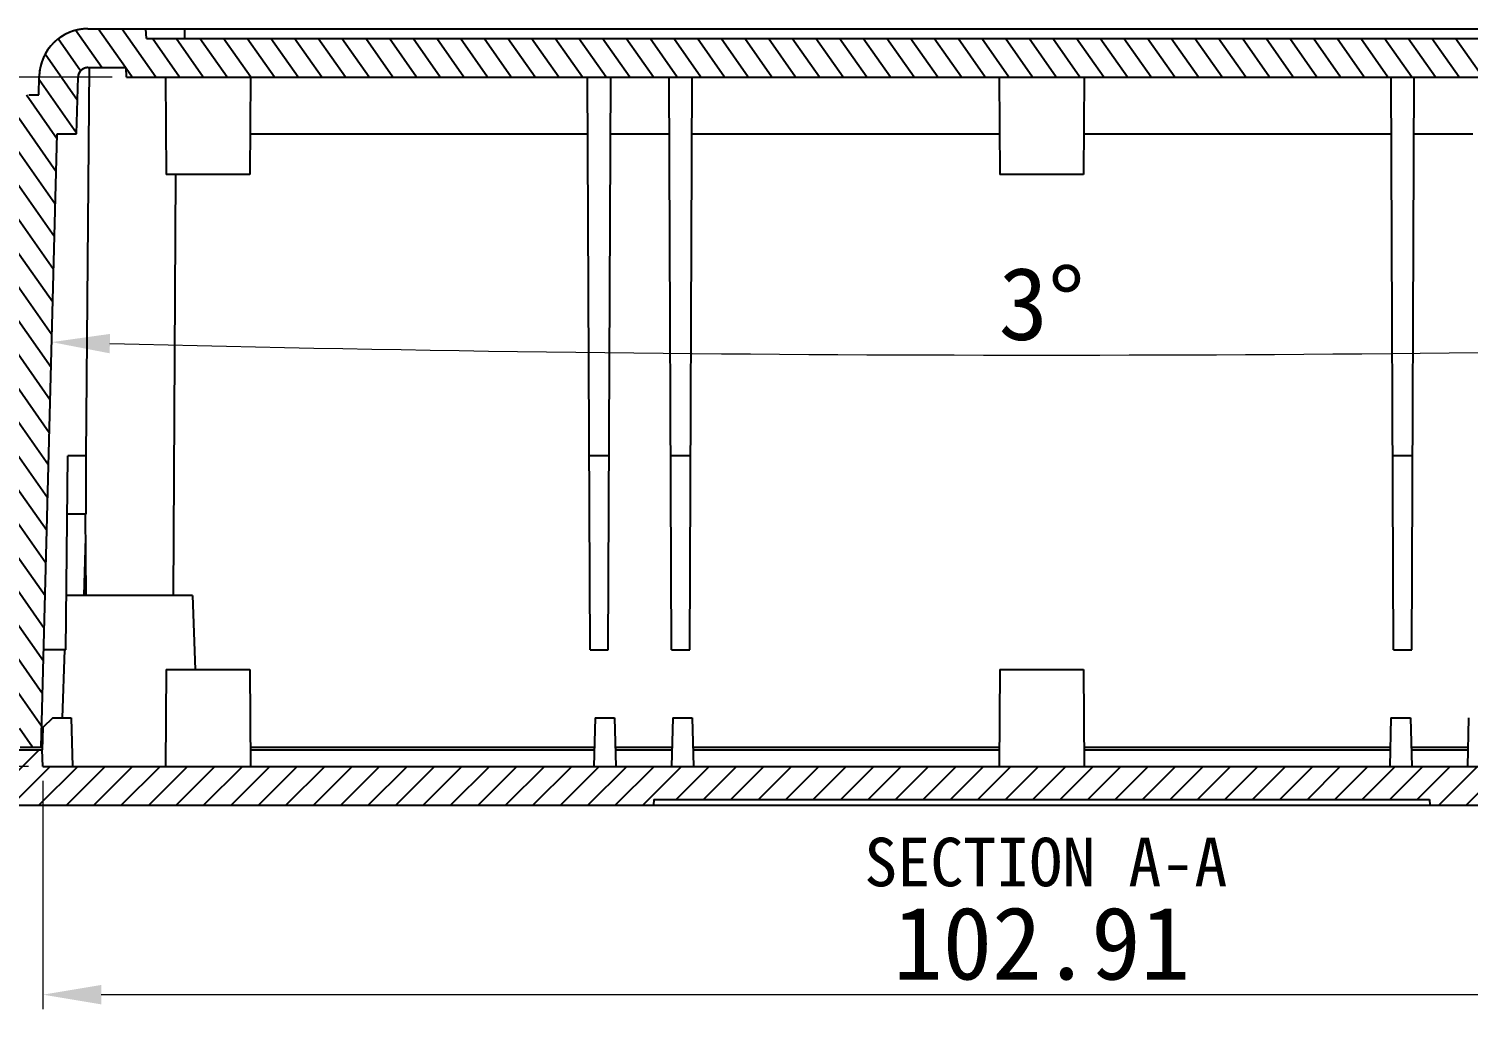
# Model space of a CAD drawing. Header units: millimetres. Extents: x 1396 to 1781, y -411 to -144.
# Drawn here: x 1464.2 to 1538.3, y -295.2 to -244.7 of the extents above; entities that cross this region are included whole.
import ezdxf
from ezdxf.enums import TextEntityAlignment as Align

# ---------------------------------------------------------------- set-up
doc = ezdxf.new("R2010")
doc.units = ezdxf.units.MM
doc.layers.add('dim', color=82, linetype='Continuous', lineweight=9)
doc.layers.add('hatch', color=56, linetype='Continuous', lineweight=9)
doc.styles.add('宋体', font='SimSun.ttf')
doc.styles.add('样式 1', font='SIMKAI.TTF')
doc.dimstyles.new('YanXiu', dxfattribs={"dimscale": 1.5, "dimtxt": 2.5, "dimasz": 2.2, "dimexe": 0.65, "dimexo": 0.65, "dimgap": 0.5, "dimtad": 1, "dimdsep": 46, "dimtxsty": '宋体', "dimcen": 0, "dimclrd": 3, "dimclre": 3, "dimclrt": 3, "dimazin": 2, "dimtfac": 1, "dimtofl": 0, "dimtmove": 0, "dimatfit": 3, "dimfxl": 1, "dimlwd": 5, "dimlwe": 5, "dimarcsym": 0})

# ---------------------------------------------------------------- blocks, each defined once
blk = doc.blocks.new('*D5')
at = {"layer": 'Defpoints', "color": 0}
for p in [(1469.214, -247.236), (1455.589, -282.736), (1464.906, -282.736)]:
    blk.add_point(p, dxfattribs=at)
at = {"layer": 'dim', "color": 3, "lineweight": 5}
for p, q in [((1468.465, -247.236), (1454.84, -247.236)), ((1455.589, -250.236), (1455.589, -279.736)), ((1464.157, -282.736), (1454.84, -282.736))]:
    blk.add_line(p, q, dxfattribs=at)
at = {"layer": 'dim', "color": 3}
for points in [[(1455.089, -250.236), (1456.089, -250.236), (1455.589, -247.236)], [(1455.089, -279.736), (1456.089, -279.736), (1455.589, -282.736)]]:
    blk.add_solid(points, dxfattribs=at)
at = {"layer": 'dim', "color": 3, "insert": (1452.965, -264.986), "char_height": 3.75, "attachment_point": 5, "rotation": 90, "style": '宋体'}
blk.add_mtext('35.5', dxfattribs=at)
blk = doc.blocks.new('*D6')
at = {"layer": 'Defpoints', "color": 0}
for p in [(1464.906, -282.736), (1567.817, -282.736), (1567.817, -294.493)]:
    blk.add_point(p, dxfattribs=at)
at = {"layer": 'dim', "color": 3, "lineweight": 5}
for p, q in [((1464.906, -283.486), (1464.906, -295.243)), ((1567.817, -283.486), (1567.817, -295.243)), ((1467.906, -294.493), (1564.817, -294.493))]:
    blk.add_line(p, q, dxfattribs=at)
at = {"layer": 'dim', "color": 3}
for points in [[(1467.906, -293.993), (1467.906, -294.993), (1464.906, -294.493)], [(1564.817, -293.993), (1564.817, -294.993), (1567.817, -294.493)]]:
    blk.add_solid(points, dxfattribs=at)
at = {"layer": 'dim', "color": 3, "insert": (1516.362, -291.868), "char_height": 3.75, "attachment_point": 5, "style": '宋体'}
blk.add_mtext('102.91', dxfattribs=at)
blk = doc.blocks.new('*D7')
at = {"layer": 'Defpoints', "color": 0}
for p in [(1465.637, -250.145), (1567.086, -250.145), (1499.358, -261.471), (1464.81, -281.736), (1567.914, -281.736)]:
    blk.add_point(p, dxfattribs=at)
at = {"layer": 'dim', "color": 3, "lineweight": 5}
blk.add_arc((1516.362, 1686.943), 1948.488, 268.588216, 271.411784, dxfattribs=at)
at = {"layer": 'dim', "color": 3}
for points in [[(1468.343, -261.454), (1468.368, -260.454), (1465.356, -260.878)], [(1564.356, -260.454), (1564.381, -261.454), (1567.367, -260.878)]]:
    blk.add_solid(points, dxfattribs=at)
at = {"layer": 'dim', "color": 3, "insert": (1516.362, -258.921), "char_height": 3.75, "attachment_point": 5, "style": '宋体'}
blk.add_mtext('3°', dxfattribs=at)

msp = doc.modelspace()

# ---------------------------------------------------------------- hatches: boundary and pattern name
at = {"linetype": 'Continuous'}
h = msp.add_hatch(dxfattribs=at)
h.set_pattern_fill('2', color=2, angle=125, style=0, pattern_type=0)
h.set_pattern_definition([(125, (1419.9685, -387.4478), (-0.819152, -0.5735764), [])])
edge = h.paths.add_edge_path()
edge.add_line((1462.862, -279.736), (1463.663, -279.736))
edge.add_line((1462.862, -279.736), (1463.676, -248.632))
edge.add_spline(control_points=[(1463.676, -248.632), (1463.684, -248.345), (1463.889, -248.145), (1464.176, -248.145)], knot_values=[0, 0, 0, 0, 1, 1, 1, 1], weights=[1, 0.810868, 0.810868, 1], degree=3, periodic=0)
edge.add_line((1464.176, -248.145), (1464.689, -248.145))
edge.add_line((1464.689, -248.145), (1464.715, -247.171))
edge.add_spline(control_points=[(1467.214, -244.736), (1465.78, -244.736), (1464.753, -245.737), (1464.715, -247.171)], knot_values=[0, 0, 0, 0, 1, 1, 1, 1], weights=[1, 0.810868, 0.810868, 1], degree=3, periodic=0)
edge.add_line((1467.214, -244.736), (1470.214, -244.736))
edge.add_line((1470.24, -245.236), (1470.214, -244.736))
edge.add_line((1470.24, -245.236), (1562.483, -245.236))
edge.add_line((1562.483, -245.236), (1562.51, -244.736))
edge.add_line((1562.51, -244.736), (1565.51, -244.736))
edge.add_spline(control_points=[(1565.51, -244.736), (1566.944, -244.736), (1567.971, -245.737), (1568.009, -247.171)], knot_values=[0, 0, 0, 0, 1, 1, 1, 1], weights=[1, 0.810868, 0.810868, 1], degree=3, periodic=0)
edge.add_line((1568.034, -248.145), (1568.009, -247.171))
edge.add_line((1568.034, -248.145), (1568.548, -248.145))
edge.add_spline(control_points=[(1569.047, -248.632), (1569.04, -248.345), (1568.834, -248.145), (1568.548, -248.145)], knot_values=[0, 0, 0, 0, 1, 1, 1, 1], weights=[1, 0.810868, 0.810868, 1], degree=3, periodic=0)
edge.add_line((1569.862, -279.736), (1569.047, -248.632))
edge.add_line((1569.061, -279.736), (1569.862, -279.736))
edge.add_line((1569.061, -279.736), (1568.991, -281.736))
edge.add_line((1567.914, -281.736), (1568.991, -281.736))
edge.add_line((1567.914, -281.736), (1567.086, -250.145))
edge.add_line((1566.086, -250.145), (1567.086, -250.145))
edge.add_line((1566.086, -250.145), (1566.009, -247.223))
edge.add_spline(control_points=[(1565.51, -246.736), (1565.797, -246.736), (1566.002, -246.937), (1566.009, -247.223)], knot_values=[0, 0, 0, 0, 1, 1, 1, 1], weights=[1, 0.810868, 0.810868, 1], degree=3, periodic=0)
edge.add_line((1563.536, -246.736), (1565.51, -246.736))
edge.add_line((1563.51, -247.236), (1563.536, -246.736))
edge.add_line((1469.214, -247.236), (1563.51, -247.236))
edge.add_line((1469.214, -247.236), (1469.188, -246.736))
edge.add_line((1467.214, -246.736), (1469.188, -246.736))
edge.add_spline(control_points=[(1467.214, -246.736), (1466.927, -246.736), (1466.722, -246.937), (1466.714, -247.223)], knot_values=[0, 0, 0, 0, 1, 1, 1, 1], weights=[1, 0.810868, 0.810868, 1], degree=3, periodic=0)
edge.add_line((1466.638, -250.145), (1466.714, -247.223))
edge.add_line((1465.637, -250.145), (1466.638, -250.145))
edge.add_line((1464.81, -281.736), (1465.637, -250.145))
edge.add_line((1463.732, -281.736), (1464.81, -281.736))
edge.add_line((1463.663, -279.736), (1463.732, -281.736))
h = msp.add_hatch(dxfattribs=at)
h.set_pattern_fill('DEFAULT__5', color=2, angle=45, style=0, pattern_type=0)
h.set_pattern_definition([(45, (1419.9685, -387.4478), (-0.707107, 0.707107), [])])
edge = h.paths.add_edge_path()
edge.add_line((1447.586, -279.736), (1448.862, -279.736))
edge.add_line((1448.928, -281.636), (1448.862, -279.736))
edge.add_line((1448.928, -281.636), (1452.004, -281.636))
edge.add_line((1452.004, -281.636), (1452.112, -284.736))
edge.add_line((1448.021, -284.736), (1452.112, -284.736))
edge.add_spline(control_points=[(1448.021, -284.736), (1447.124, -284.736), (1446.498, -284.094), (1446.521, -283.197)], knot_values=[0, 0, 0, 0, 1, 1, 1, 1], weights=[1, 0.798527, 0.798527, 1], degree=3, periodic=0)
edge.add_line((1446.521, -283.197), (1446.586, -280.71))
edge.add_spline(control_points=[(1446.586, -280.71), (1446.601, -280.137), (1447.012, -279.736), (1447.586, -279.736)], knot_values=[0, 0, 0, 0, 1, 1, 1, 1], weights=[1, 0.810868, 0.810868, 1], degree=3, periodic=0)
edge = h.paths.add_edge_path()
edge.add_line((1458.862, -279.736), (1463.562, -279.736))
edge.add_line((1463.638, -281.886), (1463.562, -279.736))
edge.add_line((1463.638, -281.886), (1464.862, -281.886))
edge.add_line((1464.906, -282.736), (1464.862, -281.886))
edge.add_line((1464.906, -282.736), (1567.817, -282.736))
edge.add_line((1567.817, -282.736), (1567.862, -281.886))
edge.add_line((1567.862, -281.886), (1569.086, -281.886))
edge.add_line((1569.086, -281.886), (1569.161, -279.736))
edge.add_line((1569.161, -279.736), (1573.862, -279.736))
edge.add_line((1573.928, -281.636), (1573.862, -279.736))
edge.add_line((1573.928, -281.636), (1577.004, -281.636))
edge.add_line((1577.004, -281.636), (1577.112, -284.736))
edge.add_line((1572.443, -284.736), (1577.112, -284.736))
edge.add_line((1572.362, -283.197), (1572.443, -284.736))
edge.add_line((1570.362, -283.197), (1572.362, -283.197))
edge.add_line((1570.362, -283.197), (1570.281, -284.736))
edge.add_line((1536.362, -284.736), (1570.281, -284.736))
edge.add_line((1536.346, -284.436), (1536.362, -284.736))
edge.add_line((1496.378, -284.436), (1536.346, -284.436))
edge.add_line((1496.378, -284.436), (1496.362, -284.736))
edge.add_line((1462.443, -284.736), (1496.362, -284.736))
edge.add_line((1462.362, -283.197), (1462.443, -284.736))
edge.add_line((1460.362, -283.197), (1462.362, -283.197))
edge.add_line((1460.362, -283.197), (1460.281, -284.736))
edge.add_line((1455.612, -284.736), (1460.281, -284.736))
edge.add_line((1455.72, -281.636), (1455.612, -284.736))
edge.add_line((1455.72, -281.636), (1458.796, -281.636))
edge.add_line((1458.796, -281.636), (1458.862, -279.736))
edge = h.paths.add_edge_path()
edge.add_line((1583.862, -279.736), (1585.138, -279.736))
edge.add_spline(control_points=[(1586.137, -280.71), (1586.122, -280.137), (1585.711, -279.736), (1585.138, -279.736)], knot_values=[0, 0, 0, 0, 1, 1, 1, 1], weights=[1, 0.810868, 0.810868, 1], degree=3, periodic=0)
edge.add_line((1586.203, -283.197), (1586.137, -280.71))
edge.add_spline(control_points=[(1584.703, -284.736), (1585.6, -284.736), (1586.226, -284.094), (1586.203, -283.197)], knot_values=[0, 0, 0, 0, 1, 1, 1, 1], weights=[1, 0.798527, 0.798527, 1], degree=3, periodic=0)
edge.add_line((1580.612, -284.736), (1584.703, -284.736))
edge.add_line((1580.72, -281.636), (1580.612, -284.736))
edge.add_line((1580.72, -281.636), (1583.796, -281.636))
edge.add_line((1583.796, -281.636), (1583.862, -279.736))

# ---------------------------------------------------------------- linework, layer by layer
at = {"color": 7, "linetype": 'Continuous'}
for p, q in [((1467.214, -244.736), (1565.51, -244.736)), ((1467.214, -244.736), (1470.214, -244.736)), ((1470.24, -245.236), (1470.214, -244.736)), ((1470.24, -245.236), (1470.214, -244.736)), ((1472.214, -245.236), (1472.214, -244.736)), ((1470.24, -245.236), (1562.483, -245.236)), ((1470.24, -245.236), (1562.483, -245.236)), ((1467.136, -266.736), (1467.31, -246.736)), ((1467.214, -246.736), (1469.188, -246.736)), ((1467.214, -246.736), (1469.188, -246.736)), ((1469.214, -247.236), (1469.188, -246.736)), ((1469.214, -247.236), (1469.188, -246.736)), ((1464.689, -248.145), (1464.715, -247.171)), ((1464.689, -248.145), (1464.715, -247.171)), ((1466.638, -250.145), (1466.714, -247.223)), ((1466.638, -250.145), (1466.714, -247.223)), ((1469.214, -247.236), (1563.51, -247.236)), ((1469.214, -247.236), (1563.51, -247.236)), ((1471.218, -247.236), (1471.262, -252.236)), ((1475.606, -247.236), (1475.562, -252.236)), ((1493.093, -276.736), (1492.964, -247.236)), ((1494.031, -276.736), (1494.16, -247.236)), ((1497.293, -276.736), (1497.164, -247.236)), ((1498.231, -276.736), (1498.36, -247.236)), ((1514.168, -247.236), (1514.212, -252.236)), ((1518.556, -247.236), (1518.512, -252.236)), ((1534.493, -276.736), (1534.364, -247.236)), ((1535.431, -276.736), (1535.56, -247.236)), ((1464.176, -248.145), (1464.689, -248.145)), ((1464.176, -248.145), (1464.689, -248.145)), ((1464.81, -281.736), (1465.637, -250.145)), ((1464.81, -281.736), (1465.637, -250.145)), ((1465.637, -250.145), (1466.638, -250.145)), ((1465.637, -250.145), (1466.638, -250.145)), ((1475.58, -250.145), (1492.977, -250.145)), ((1494.147, -250.145), (1497.177, -250.145)), ((1498.347, -250.145), (1514.194, -250.145)), ((1518.53, -250.145), (1534.377, -250.145)), ((1535.547, -250.145), (1538.577, -250.145)), ((1475.562, -252.236), (1471.262, -252.236)), ((1471.73, -252.236), (1471.616, -273.936)), ((1518.512, -252.236), (1514.212, -252.236)), ((1466.093, -276.736), (1466.18, -266.736)), ((1467.136, -266.736), (1466.18, -266.736)), ((1494.075, -266.736), (1493.049, -266.736)), ((1498.275, -266.736), (1497.249, -266.736)), ((1535.475, -266.736), (1534.449, -266.736)), ((1467.121, -269.736), (1466.154, -269.736)), ((1467.086, -269.736), (1467.108, -273.936)), ((1467.092, -270.947), (1467.014, -273.936)), ((1472.612, -273.936), (1466.117, -273.936)), ((1472.612, -273.936), (1472.745, -277.736)), ((1466.093, -276.736), (1464.941, -276.736)), ((1466.014, -276.734), (1465.892, -280.236)), ((1493.093, -276.736), (1494.031, -276.736)), ((1497.293, -276.736), (1498.231, -276.736)), ((1534.493, -276.736), (1535.431, -276.736)), ((1471.262, -277.736), (1471.218, -282.736)), ((1471.262, -277.736), (1475.562, -277.736)), ((1475.562, -277.736), (1475.606, -282.736)), ((1514.212, -277.736), (1514.168, -282.736)), ((1514.212, -277.736), (1518.512, -277.736)), ((1518.512, -277.736), (1518.556, -282.736)), ((1465.418, -280.236), (1464.9, -280.736)), ((1465.418, -280.236), (1466.36, -280.236)), ((1466.36, -280.236), (1466.426, -282.736)), ((1493.362, -280.236), (1493.296, -282.736)), ((1493.362, -280.236), (1494.362, -280.236)), ((1494.362, -280.236), (1494.427, -282.736)), ((1497.362, -280.236), (1497.296, -282.736)), ((1497.362, -280.236), (1498.362, -280.236)), ((1498.362, -280.236), (1498.427, -282.736)), ((1534.362, -280.236), (1534.296, -282.736)), ((1534.362, -280.236), (1535.362, -280.236)), ((1535.362, -280.236), (1535.427, -282.736)), ((1538.362, -280.236), (1538.296, -282.736)), ((1464.9, -280.736), (1464.86, -281.886)), ((1463.732, -281.736), (1464.865, -281.736)), ((1463.732, -281.736), (1464.81, -281.736)), ((1475.597, -281.736), (1493.319, -281.736)), ((1494.405, -281.736), (1497.319, -281.736)), ((1498.405, -281.736), (1514.177, -281.736)), ((1518.547, -281.736), (1534.319, -281.736)), ((1535.405, -281.736), (1538.319, -281.736)), ((1463.638, -281.886), (1464.862, -281.886)), ((1463.638, -281.886), (1464.862, -281.886)), ((1464.906, -282.736), (1464.862, -281.886)), ((1464.906, -282.736), (1464.862, -281.886)), ((1475.598, -281.886), (1493.319, -281.886)), ((1494.405, -281.886), (1497.319, -281.886)), ((1498.405, -281.886), (1514.176, -281.886)), ((1518.548, -281.886), (1534.319, -281.886)), ((1535.405, -281.886), (1538.319, -281.886)), ((1464.906, -282.736), (1567.817, -282.736)), ((1464.906, -282.736), (1567.817, -282.736)), ((1455.229, -284.736), (1577.612, -284.736)), ((1462.443, -284.736), (1496.362, -284.736)), ((1496.378, -284.436), (1496.362, -284.736)), ((1496.378, -284.436), (1496.362, -284.736)), ((1496.378, -284.436), (1536.346, -284.436)), ((1496.378, -284.436), (1536.346, -284.436)), ((1536.346, -284.436), (1536.362, -284.736)), ((1536.346, -284.436), (1536.362, -284.736)), ((1536.362, -284.736), (1570.281, -284.736))]:
    msp.add_line(p, q, dxfattribs=at)
for radius in [2.5, 0.5]:
    msp.add_arc((1467.214, -247.236), radius, 90, 178.5, dxfattribs=at)
msp.add_ellipse((1469.362, -96.839), major_axis=(0, 364.561), ratio=0.006982, start_param=-4.227586, end_param=-4.218263, dxfattribs=at)
at = {"color": 7, "linetype": 'Continuous', "start_tangent": (-1, 0), "end_tangent": (-0.026177, -0.999657)}
for points in [[(1467.214, -244.736), (1467.187, -244.737), (1467.159, -244.737), (1467.132, -244.738), (1467.104, -244.739), (1467.076, -244.74), (1467.049, -244.742), (1467.021, -244.744), (1466.993, -244.746), (1466.964, -244.749), (1466.936, -244.752), (1466.908, -244.755), (1466.88, -244.759), (1466.851, -244.763), (1466.823, -244.767), (1466.794, -244.772), (1466.766, -244.777), (1466.737, -244.782), (1466.708, -244.788), (1466.68, -244.794), (1466.651, -244.801), (1466.622, -244.807), (1466.594, -244.815), (1466.565, -244.822), (1466.536, -244.83), (1466.507, -244.838), (1466.479, -244.847), (1466.45, -244.856), (1466.421, -244.865), (1466.393, -244.875), (1466.364, -244.885), (1466.336, -244.896), (1466.307, -244.907), (1466.279, -244.918), (1466.251, -244.93), (1466.222, -244.942), (1466.194, -244.954), (1466.166, -244.967), (1466.138, -244.98), (1466.11, -244.993), (1466.083, -245.007), (1466.055, -245.021), (1466.027, -245.036), (1466, -245.051), (1465.973, -245.066), (1465.946, -245.082), (1465.919, -245.098), (1465.892, -245.114), (1465.866, -245.131), (1465.839, -245.148), (1465.813, -245.166), (1465.787, -245.184), (1465.761, -245.202), (1465.736, -245.22), (1465.71, -245.239), (1465.685, -245.258), (1465.66, -245.278), (1465.635, -245.298), (1465.611, -245.318), (1465.587, -245.339), (1465.563, -245.359), (1465.539, -245.38), (1465.516, -245.402), (1465.493, -245.424), (1465.47, -245.446), (1465.447, -245.468), (1465.425, -245.491), (1465.403, -245.513), (1465.381, -245.537), (1465.36, -245.56), (1465.338, -245.584), (1465.318, -245.608), (1465.297, -245.632), (1465.277, -245.656), (1465.257, -245.681), (1465.238, -245.706), (1465.218, -245.731), (1465.2, -245.756), (1465.181, -245.782), (1465.163, -245.807), (1465.145, -245.833), (1465.128, -245.859), (1465.11, -245.886), (1465.094, -245.912), (1465.077, -245.939), (1465.061, -245.966), (1465.046, -245.992), (1465.03, -246.02), (1465.015, -246.047), (1465.001, -246.074), (1464.986, -246.102), (1464.973, -246.129), (1464.959, -246.157), (1464.946, -246.185), (1464.933, -246.213), (1464.921, -246.241), (1464.909, -246.269), (1464.897, -246.297), (1464.886, -246.325), (1464.875, -246.354), (1464.865, -246.382), (1464.855, -246.41), (1464.845, -246.439), (1464.835, -246.467), (1464.826, -246.496), (1464.818, -246.524), (1464.809, -246.553), (1464.802, -246.581), (1464.794, -246.61), (1464.787, -246.638), (1464.78, -246.667), (1464.773, -246.695), (1464.767, -246.724), (1464.761, -246.752), (1464.756, -246.78), (1464.751, -246.809), (1464.746, -246.837), (1464.742, -246.865), (1464.738, -246.894), (1464.734, -246.922), (1464.731, -246.95), (1464.728, -246.978), (1464.725, -247.006), (1464.722, -247.033), (1464.72, -247.061), (1464.719, -247.089), (1464.717, -247.116), (1464.716, -247.144), (1464.715, -247.171)], [(1467.214, -246.736), (1467.209, -246.736), (1467.203, -246.736), (1467.198, -246.737), (1467.192, -246.737), (1467.187, -246.737), (1467.181, -246.737), (1467.175, -246.738), (1467.17, -246.738), (1467.164, -246.739), (1467.159, -246.739), (1467.153, -246.74), (1467.147, -246.741), (1467.142, -246.742), (1467.136, -246.743), (1467.13, -246.743), (1467.124, -246.744), (1467.119, -246.746), (1467.113, -246.747), (1467.107, -246.748), (1467.102, -246.749), (1467.096, -246.751), (1467.09, -246.752), (1467.084, -246.754), (1467.079, -246.755), (1467.073, -246.757), (1467.067, -246.758), (1467.061, -246.76), (1467.056, -246.762), (1467.05, -246.764), (1467.044, -246.766), (1467.038, -246.768), (1467.033, -246.77), (1467.027, -246.773), (1467.021, -246.775), (1467.016, -246.777), (1467.01, -246.78), (1467.005, -246.782), (1466.999, -246.785), (1466.993, -246.788), (1466.988, -246.791), (1466.982, -246.793), (1466.977, -246.796), (1466.971, -246.799), (1466.966, -246.802), (1466.96, -246.805), (1466.955, -246.809), (1466.95, -246.812), (1466.944, -246.815), (1466.939, -246.819), (1466.934, -246.822), (1466.929, -246.826), (1466.924, -246.829), (1466.918, -246.833), (1466.913, -246.837), (1466.908, -246.841), (1466.903, -246.845), (1466.898, -246.849), (1466.894, -246.853), (1466.889, -246.857), (1466.884, -246.861), (1466.879, -246.865), (1466.874, -246.869), (1466.87, -246.874), (1466.865, -246.878), (1466.861, -246.883), (1466.856, -246.887), (1466.852, -246.892), (1466.848, -246.896), (1466.843, -246.901), (1466.839, -246.906), (1466.835, -246.911), (1466.831, -246.915), (1466.827, -246.92), (1466.823, -246.925), (1466.819, -246.93), (1466.815, -246.935), (1466.811, -246.94), (1466.808, -246.945), (1466.804, -246.951), (1466.8, -246.956), (1466.797, -246.961), (1466.793, -246.966), (1466.79, -246.972), (1466.787, -246.977), (1466.784, -246.982), (1466.78, -246.988), (1466.777, -246.993), (1466.774, -246.998), (1466.771, -247.004), (1466.769, -247.009), (1466.766, -247.015), (1466.763, -247.02), (1466.761, -247.026), (1466.758, -247.032), (1466.755, -247.037), (1466.753, -247.043), (1466.751, -247.048), (1466.749, -247.054), (1466.746, -247.06), (1466.744, -247.065), (1466.742, -247.071), (1466.74, -247.077), (1466.738, -247.083), (1466.737, -247.088), (1466.735, -247.094), (1466.733, -247.1), (1466.732, -247.105), (1466.73, -247.111), (1466.729, -247.117), (1466.727, -247.122), (1466.726, -247.128), (1466.725, -247.134), (1466.724, -247.14), (1466.723, -247.145), (1466.722, -247.151), (1466.721, -247.157), (1466.72, -247.162), (1466.719, -247.168), (1466.718, -247.173), (1466.717, -247.179), (1466.717, -247.185), (1466.716, -247.19), (1466.716, -247.196), (1466.715, -247.201), (1466.715, -247.207), (1466.715, -247.212), (1466.714, -247.218), (1466.714, -247.223)]]:
    msp.add_spline(points, degree=3, dxfattribs=at)

# ---------------------------------------------------------------- texts
at = {"layer": 'hatch', "color": 6, "style": '样式 1'}
msp.add_text('SECTION A-A', height=2.5, dxfattribs=at).set_placement((1516.577, -287.66), align=Align.MIDDLE)

# ---------------------------------------------------------------- dimensions: what is measured, and where the dimension line sits
at = {"layer": 'dim'}
dim = msp.add_linear_dim(base=(1455.589, -282.736), p1=(1469.214, -247.236), p2=(1464.906, -282.736), angle=90, dimstyle='YanXiu', override={"dimasz": 2, "dimexe": 0.49975, "dimexo": 0.49975, "dimgap": 0.49975}, dxfattribs=at)
dim.commit()
dim.dimension.update_dxf_attribs({"geometry": '*D5', "text_midpoint": (1452.965, -264.986)})
dim = msp.add_angular_dim_2l(base=(1499.358, -261.471), line1=((1567.914, -281.736), (1567.086, -250.145)), line2=((1464.81, -281.736), (1465.637, -250.145)), dimstyle='YanXiu', override={"dimasz": 2, "dimexe": 0.49975, "dimexo": 0.49975, "dimgap": 0.49975}, dxfattribs=at)
dim.commit()
dim.dimension.update_dxf_attribs({"geometry": '*D7', "text_midpoint": (1516.362, -258.921)})
dim = msp.add_linear_dim(base=(1567.817, -294.493), p1=(1464.906, -282.736), p2=(1567.817, -282.736), dimstyle='YanXiu', override={"dimasz": 2, "dimexe": 0.49975, "dimexo": 0.49975, "dimgap": 0.49975}, dxfattribs=at)
dim.commit()
dim.dimension.update_dxf_attribs({"geometry": '*D6', "text_midpoint": (1516.362, -291.868)})

doc.saveas('drawing.dxf')
